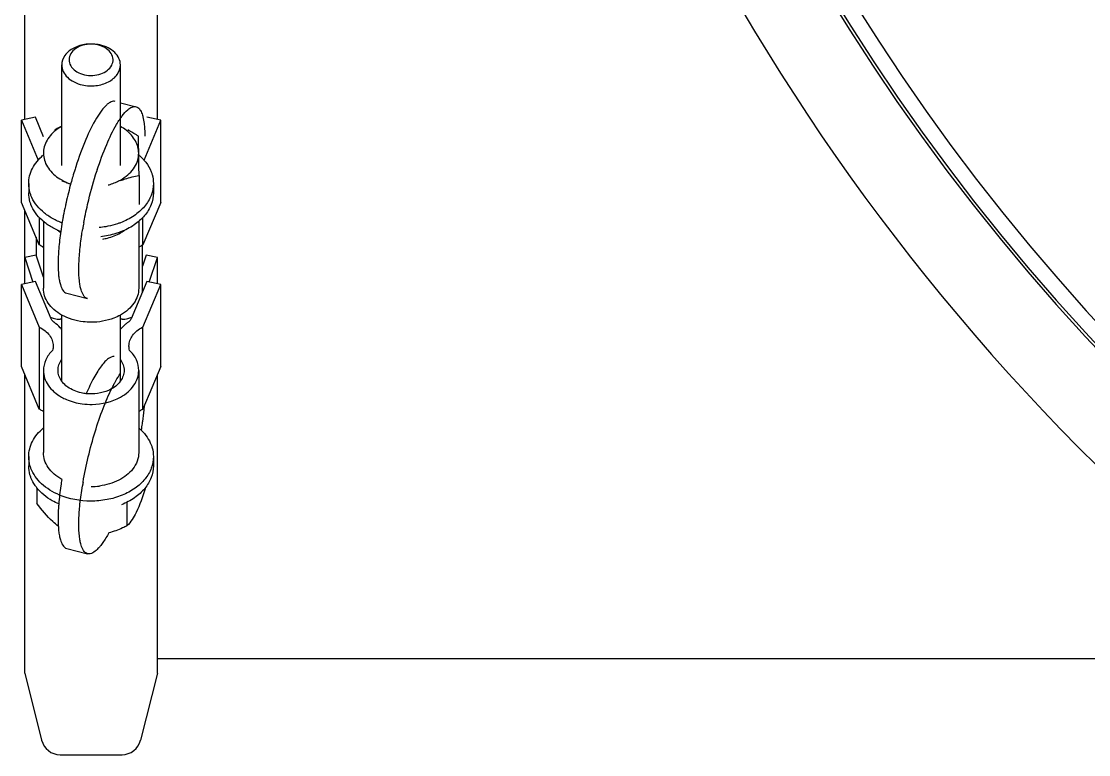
# Model space of a CAD drawing. Header units: millimetres. Extents: x 6781 to 13993, y -7973 to 4183.
# Drawn here: x 12088.3 to 12233.8, y 2823.8 to 2923.9 of the extents above; entities that cross this region are included whole.
import ezdxf

# ---------------------------------------------------------------- set-up
doc = ezdxf.new("R2010")
doc.units = ezdxf.units.MM
doc.header["$LTSCALE"] = 307.34
doc.layers.get('0').update_dxf_attribs({"linetype": 'CONTINUOUS'})
doc.layers.add('02___PRT_ALL_AXES', color=7, linetype='CONTINUOUS')

msp = doc.modelspace()

# ---------------------------------------------------------------- linework, layer by layer
at = {"color": 0, "linetype": 'Continuous', "lineweight": 25}
for p, q in [((12088.74459, 2910.50225), (12088.74459, 3306.92814)), ((12106.8472, 2910.50225), (12106.8472, 3306.92814)), ((12093.79589, 2904.24191), (12093.79589, 2917.9461)), ((12101.79589, 2904.24191), (12101.79589, 2917.9461)), ((12101.79589, 2912.7875), (12103.925, 2912.25069)), ((12090.20544, 2910.81502), (12088.28979, 2910.40487)), ((12091.32289, 2908.15674), (12090.20544, 2910.81502)), ((12107.302, 2910.40487), (12105.38634, 2910.81502)), ((12088.28979, 2899.19708), (12088.28979, 2910.40487)), ((12088.28979, 2910.40487), (12090.5819, 2904.95221)), ((12105.0156, 2904.9658), (12107.302, 2910.40487)), ((12107.302, 2899.19708), (12107.302, 2910.40487)), ((12104.34236, 2902.86978), (12104.34236, 2898.92244)), ((12090.72868, 2893.39525), (12088.28979, 2899.19708)), ((12107.302, 2899.19708), (12104.86311, 2893.39525)), ((12088.74459, 2888.08666), (12088.74459, 2898.11517)), ((12090.72868, 2897.15265), (12090.72868, 2893.39525)), ((12091.29589, 2896.59651), (12091.29589, 2887.47492)), ((12104.29589, 2896.6118), (12104.29589, 2887.47492)), ((12104.86311, 2893.39525), (12104.86311, 2897.13474)), ((12090.29589, 2894.4248), (12090.29589, 2891.9881)), ((12104.79589, 2886.99482), (12104.79589, 2893.39525)), ((12090.29589, 2891.9881), (12088.74459, 2891.69056)), ((12088.74459, 2891.69056), (12089.87529, 2888.28966)), ((12091.29589, 2888.98031), (12090.29589, 2891.9881)), ((12105.29589, 2891.9881), (12104.79589, 2890.48421)), ((12106.8472, 2891.69056), (12105.29589, 2891.9881)), ((12105.7165, 2888.28966), (12106.8472, 2891.69056)), ((12106.8472, 2888.08666), (12106.8472, 2891.69056)), ((12090.20544, 2888.39943), (12088.28979, 2887.98929)), ((12088.28979, 2876.7815), (12088.28979, 2887.98929)), ((12088.28979, 2887.98929), (12090.72868, 2882.18746)), ((12092.34192, 2883.31702), (12090.20544, 2888.39943)), ((12105.38634, 2888.39943), (12103.24987, 2883.31702)), ((12104.86311, 2882.18746), (12107.302, 2887.98929)), ((12107.302, 2887.98929), (12105.38634, 2888.39943)), ((12107.302, 2876.7815), (12107.302, 2887.98929)), ((12094.49545, 2886.78319), (12097.32411, 2886.07001)), ((12093.79589, 2883.25336), (12093.57476, 2883.25336)), ((12093.79589, 2874.81935), (12093.79589, 2883.83126)), ((12101.79589, 2874.81896), (12101.79589, 2883.83126)), ((12102.01703, 2883.25336), (12101.79589, 2883.25336)), ((12090.72868, 2882.18746), (12090.72868, 2870.97967)), ((12104.86311, 2870.97967), (12104.86311, 2882.18746)), ((12090.72868, 2870.97967), (12088.28979, 2876.7815)), ((12088.74459, 2834.94465), (12088.74459, 2875.69958)), ((12091.29589, 2876.26712), (12091.29589, 2865.05933)), ((12104.29589, 2876.26712), (12104.29589, 2865.05933)), ((12107.302, 2876.7815), (12104.86311, 2870.97967)), ((12106.8472, 2834.94465), (12106.8472, 2875.69958)), ((12090.41646, 2860.25253), (12090.41646, 2858.12008)), ((12105.17533, 2860.25888), (12105.17533, 2860.10854)), ((12102.6921, 2858.29789), (12102.6921, 2855.05055)), ((12094.4955, 2851.96898), (12097.32417, 2851.2558)), ((12106.8472, 2836.93639), (12237.45955, 2836.93639)), ((12088.74459, 2834.94465), (12091.05389, 2825.79981)), ((12106.8472, 2834.94465), (12104.53789, 2825.79981)), ((12093.57476, 2823.83639), (12102.01703, 2823.83639))]:
    msp.add_line(p, q, dxfattribs=at)
for centre, radius, start, end in [((12446.87405, 3077.83788), 301.6, 62.0342293, 226.0323241), ((12446.87405, 3077.83788), 290.49174, 78.2975741, 223.872725), ((12446.87405, 3077.83788), 290.1, 78.2730608, 223.7869135), ((12446.87405, 3077.83788), 288, 78.2382703, 223.363236), ((12097.85769, 2916.95075), 3.83103, 73.0125154, 77.4173445), ((12147.71333, 2887.57012), 51.63667, 161.8996438, 162.1051695), ((12145.35908, 2887.6409), 52.25506, 169.2975215, 169.659416), ((12146.62736, 2887.21146), 50.66909, 169.5439538, 170.4945666), ((12096.81533, 2900.47476), 6.22895, 234.357428, 239.3094551), ((12106.96895, 2889.16584), 4.72467, 116.4689342, 117.4323174), ((12093.57312, 2886.62748), 3.37412, 256.6255737, 270.0279067), ((12102.01867, 2886.62748), 3.37412, 269.9720933, 283.3744263), ((12089.34164, 2878.07571), 5.85204, 53.7727564, 54.4671339), ((12106.25015, 2878.07571), 5.85204, 125.5328661, 126.2272436), ((12106.96895, 2877.95805), 4.72467, 116.4689342, 117.4323174), ((12106.96895, 2866.75026), 4.72467, 116.4689342, 117.4323174), ((12145.17166, 2852.64584), 49.19226, 170.1952324, 170.8171299), ((12097.79754, 2869.46747), 9.04696, 269.9895681, 277.2939082), ((12093.57476, 2826.43639), 2.6, 194.1723377, 270), ((12102.01703, 2826.43639), 2.6, 270, 345.8276623)]:
    msp.add_arc(centre, radius, start, end, dxfattribs=at)
for points, knots in [([(12098.99107, 2920.67035), (12098.38764, 2920.80519), (12097.14824, 2920.86424), (12095.44805, 2920.37829), (12094.15876, 2919.38583), (12093.79588, 2918.39921), (12093.79592, 2917.9461)], [0, 0, 0, 0, 0.282301579, 0.554248593, 0.793124855, 1, 1, 1, 1]), ([(12098.69227, 2920.68978), (12097.94679, 2920.85635), (12096.75271, 2920.79306), (12095.48855, 2920.0988), (12094.87263, 2919.34707), (12094.72462, 2918.43512), (12095.10472, 2917.57695), (12095.87815, 2916.93079), (12096.54079, 2916.68355), (12096.89951, 2916.6034)], [0, 0, 0, 0, 0.28444012, 0.414939186, 0.529523417, 0.633778468, 0.741356806, 0.863130355, 1, 1, 1, 1]), ([(12096.89951, 2916.6034), (12097.62252, 2916.44184), (12098.77833, 2916.49467), (12100.02511, 2917.13896), (12100.65893, 2917.84163), (12100.87451, 2918.70774), (12100.59355, 2919.55945), (12099.91534, 2920.233), (12099.30933, 2920.51301), (12098.97698, 2920.61463)], [0, 0, 0, 0, 0.28609053, 0.418333257, 0.535105963, 0.640540722, 0.746923312, 0.865786963, 1, 1, 1, 1]), ([(12101.79587, 2917.9461), (12101.79584, 2918.24991), (12101.64601, 2918.88943), (12101.03107, 2919.70483), (12100.11374, 2920.33028), (12099.38114, 2920.58319), (12098.99107, 2920.67035)], [0, 0, 0, 0, 0.217184653, 0.452464119, 0.714269406, 1, 1, 1, 1]), ([(12093.79592, 2917.9461), (12093.79594, 2917.64229), (12093.94577, 2917.00277), (12094.56072, 2916.18737), (12095.47804, 2915.56192), (12096.21064, 2915.30901), (12096.60072, 2915.22185)], [0, 0, 0, 0, 0.217184653, 0.452464119, 0.714269406, 1, 1, 1, 1]), ([(12096.60072, 2915.22185), (12097.20415, 2915.08701), (12098.44354, 2915.02796), (12100.14374, 2915.51391), (12101.43303, 2916.50637), (12101.79591, 2917.49299), (12101.79587, 2917.9461)], [0, 0, 0, 0, 0.282301579, 0.554248593, 0.793124855, 1, 1, 1, 1]), ([(12101.09631, 2912.96387), (12101.0114, 2912.98527), (12100.82284, 2912.99706), (12100.5316, 2912.91884), (12100.22754, 2912.75316), (12099.76944, 2912.39099), (12099.17932, 2911.70818), (12098.7602, 2911.07001), (12098.54027, 2910.70334)], [0, 0, 0, 0, 0.073329283, 0.154553139, 0.24944121, 0.361388609, 0.641957839, 1, 1, 1, 1]), ([(12102.79907, 2911.83052), (12102.9778, 2911.98393), (12103.3166, 2912.23179), (12103.75382, 2912.29383), (12103.92497, 2912.25068)], [0, 0, 0, 0, 0.571631984, 1, 1, 1, 1]), ([(12103.92497, 2912.25068), (12104.02032, 2912.22665), (12104.27196, 2912.10286), (12104.58981, 2911.695), (12104.73578, 2911.31632), (12104.80292, 2911.09709)], [0, 0, 0, 0, 0.195981178, 0.543049668, 1, 1, 1, 1]), ([(12098.54027, 2910.70334), (12097.98232, 2909.77315), (12096.94278, 2907.5868), (12096.12058, 2905.31764), (12095.71527, 2904.05406)], [0, 0, 0, 0, 0.449768297, 1, 1, 1, 1]), ([(12101.28009, 2909.84012), (12101.32307, 2909.91364), (12101.48861, 2910.19164), (12101.66332, 2910.46426), (12101.79858, 2910.66057)], [0, 0, 0, 0, 0.263202552, 1, 1, 1, 1]), ([(12101.79858, 2910.66057), (12101.88211, 2910.7818), (12102.18252, 2911.19803), (12102.5209, 2911.59176), (12102.79907, 2911.83052)], [0, 0, 0, 0, 0.286537969, 1, 1, 1, 1]), ([(12104.80292, 2911.09709), (12104.8282, 2911.01456), (12104.92978, 2910.64318), (12104.99285, 2910.26213), (12105.02905, 2909.96581)], [0, 0, 0, 0, 0.224300477, 1, 1, 1, 1]), ([(12093.79359, 2909.54994), (12093.70164, 2909.49862), (12093.34827, 2909.29031), (12093.01481, 2909.04758), (12092.78423, 2908.8481)], [0, 0, 0, 0, 0.256699593, 1, 1, 1, 1]), ([(12093.79581, 2909.57672), (12093.71174, 2909.5363), (12093.37416, 2909.37045), (12093.042, 2909.19361), (12092.79516, 2909.0555)], [0, 0, 0, 0, 0.247992298, 1, 1, 1, 1]), ([(12098.63196, 2903.61272), (12099.01582, 2904.7871), (12099.79334, 2906.90948), (12100.7637, 2908.95696), (12101.28009, 2909.84012)], [0, 0, 0, 0, 0.547036858, 1, 1, 1, 1]), ([(12102.80682, 2908.84873), (12102.73158, 2908.91381), (12102.41537, 2909.17245), (12102.07174, 2909.39703), (12101.8021, 2909.54776)], [0, 0, 0, 0, 0.243593482, 1, 1, 1, 1]), ([(12104.24841, 2908.22582), (12104.12904, 2908.30126), (12103.65196, 2908.59829), (12103.16587, 2908.88105), (12102.79593, 2909.08155)], [0, 0, 0, 0, 0.251271428, 1, 1, 1, 1]), ([(12105.02905, 2909.96581), (12105.04494, 2909.83572), (12105.10321, 2909.26379), (12105.12154, 2908.6883), (12105.12154, 2908.24459)], [0, 0, 0, 0, 0.228027482, 1, 1, 1, 1]), ([(12092.78423, 2908.8481), (12092.51899, 2908.61862), (12092.04622, 2908.12232), (12091.53907, 2907.25793), (12091.28307, 2906.33112), (12091.29459, 2905.3836), (12091.57311, 2904.46046), (12092.29737, 2903.28259), (12093.15557, 2902.60216), (12093.78968, 2902.24769)], [0, 0, 0, 0, 0.131304679, 0.254325705, 0.371549911, 0.486794841, 0.60438031, 0.72803547, 1, 1, 1, 1]), ([(12104.28596, 2905.68747), (12104.30398, 2905.97088), (12104.2653, 2906.55211), (12103.88263, 2907.70058), (12103.28007, 2908.43944), (12102.80682, 2908.84873)], [0, 0, 0, 0, 0.236576555, 0.478769701, 1, 1, 1, 1]), ([(12104.34236, 2902.86978), (12104.33497, 2903.41031), (12104.30962, 2905.19574), (12104.27888, 2906.98114), (12104.24841, 2908.22582)], [0, 0, 0, 0, 0.302735942, 1, 1, 1, 1]), ([(12101.7982, 2902.24551), (12102.15301, 2902.44353), (12102.80547, 2902.88944), (12103.59178, 2903.72408), (12104.11364, 2904.66812), (12104.26464, 2905.35214), (12104.28596, 2905.68747)], [0, 0, 0, 0, 0.275920775, 0.532493422, 0.771834928, 1, 1, 1, 1]), ([(12095.71527, 2904.05406), (12095.67941, 2903.94224), (12095.53622, 2903.49061), (12095.39904, 2903.03707), (12095.29913, 2902.69502)], [0, 0, 0, 0, 0.247870707, 1, 1, 1, 1]), ([(12097.16837, 2898.22872), (12097.26551, 2898.67032), (12097.67304, 2900.42208), (12098.16103, 2902.15534), (12098.57473, 2903.43656)], [0, 0, 0, 0, 0.251404878, 1, 1, 1, 1]), ([(12093.78968, 2902.24769), (12093.88583, 2902.19394), (12094.28415, 2901.98403), (12094.70249, 2901.81263), (12095.02472, 2901.70417)], [0, 0, 0, 0, 0.244701159, 1, 1, 1, 1]), ([(12093.79539, 2902.15157), (12093.89771, 2902.11742), (12094.31111, 2901.97443), (12094.71811, 2901.81304), (12095.02049, 2901.68205)], [0, 0, 0, 0, 0.246612919, 1, 1, 1, 1]), ([(12095.29913, 2902.69502), (12095.21428, 2902.40451), (12094.88294, 2901.23472), (12094.58864, 2900.05443), (12094.38889, 2899.1634)], [0, 0, 0, 0, 0.24892877, 1, 1, 1, 1]), ([(12100.13884, 2901.57322), (12100.22294, 2901.59643), (12100.55341, 2901.69329), (12100.87773, 2901.81135), (12101.11444, 2901.91172)], [0, 0, 0, 0, 0.253352692, 1, 1, 1, 1]), ([(12101.11444, 2901.91172), (12101.17356, 2901.93679), (12101.40582, 2902.03887), (12101.63275, 2902.15317), (12101.7982, 2902.24551)], [0, 0, 0, 0, 0.253127327, 1, 1, 1, 1]), ([(12101.79609, 2902.17737), (12102.00945, 2902.25571), (12102.84272, 2902.53998), (12103.70079, 2902.74864), (12104.34236, 2902.86978)], [0, 0, 0, 0, 0.258225643, 1, 1, 1, 1]), ([(12094.38889, 2899.1634), (12094.35476, 2899.01112), (12094.22187, 2898.40663), (12094.09896, 2897.79995), (12094.01301, 2897.34514)], [0, 0, 0, 0, 0.252149201, 1, 1, 1, 1]), ([(12096.79966, 2896.40695), (12096.82746, 2896.55765), (12096.94255, 2897.16646), (12097.06819, 2897.77327), (12097.16837, 2898.22872)], [0, 0, 0, 0, 0.247339835, 1, 1, 1, 1]), ([(12093.95274, 2897.02064), (12093.92495, 2896.86832), (12093.81843, 2896.26925), (12093.72275, 2895.66825), (12093.65824, 2895.21923)], [0, 0, 0, 0, 0.254462839, 1, 1, 1, 1]), ([(12093.65824, 2895.21923), (12093.54581, 2894.43671), (12093.37319, 2892.96357), (12093.29891, 2891.48114), (12093.29891, 2890.7893)], [0, 0, 0, 0, 0.533292561, 1, 1, 1, 1]), ([(12096.12758, 2890.07611), (12096.12758, 2890.76851), (12096.20197, 2892.25216), (12096.37484, 2893.72651), (12096.48743, 2894.50969)], [0, 0, 0, 0, 0.466692432, 1, 1, 1, 1]), ([(12096.48743, 2894.50969), (12096.50011, 2894.59786), (12096.55251, 2894.95478), (12096.60912, 2895.31108), (12096.65396, 2895.57901)], [0, 0, 0, 0, 0.246947555, 1, 1, 1, 1]), ([(12099.3855, 2894.18475), (12099.60318, 2894.22393), (12100.43969, 2894.40751), (12101.25011, 2894.72108), (12101.80456, 2895.03111)], [0, 0, 0, 0, 0.258254358, 1, 1, 1, 1]), ([(12101.80456, 2895.03111), (12101.85787, 2895.06092), (12102.06639, 2895.18129), (12102.26825, 2895.31326), (12102.41403, 2895.4183)], [0, 0, 0, 0, 0.253689751, 1, 1, 1, 1]), ([(12091.29748, 2893.05842), (12091.25316, 2893.08946), (12091.07009, 2893.21236), (12090.8776, 2893.3211), (12090.72868, 2893.39525)], [0, 0, 0, 0, 0.245417321, 1, 1, 1, 1]), ([(12104.79229, 2893.35925), (12104.74854, 2893.33654), (12104.57777, 2893.24445), (12104.41283, 2893.14144), (12104.29431, 2893.05842)], [0, 0, 0, 0, 0.254112128, 1, 1, 1, 1]), ([(12093.29891, 2890.7893), (12093.29891, 2890.25622), (12093.32573, 2889.50183), (12093.46129, 2888.55298), (12093.65573, 2887.69424), (12094.01769, 2886.90364), (12094.49547, 2886.7832)], [0, 0, 0, 0, 0.369642327, 0.524381304, 0.658332321, 1, 1, 1, 1]), ([(12097.32414, 2886.07002), (12096.84635, 2886.19045), (12096.4844, 2886.98105), (12096.28995, 2887.83979), (12096.1544, 2888.78865), (12096.12758, 2889.54303), (12096.12758, 2890.07611)], [0, 0, 0, 0, 0.341666637, 0.475617548, 0.630356799, 1, 1, 1, 1]), ([(12093.78719, 2883.82334), (12093.41489, 2884.03152), (12092.73307, 2884.50264), (12091.92524, 2885.39187), (12091.41401, 2886.39905), (12091.29589, 2887.12319), (12091.29589, 2887.47492)], [0, 0, 0, 0, 0.276774792, 0.533132281, 0.771778093, 1, 1, 1, 1]), ([(12104.29589, 2887.47492), (12104.29589, 2887.12319), (12104.17778, 2886.39905), (12103.66655, 2885.39187), (12102.85872, 2884.50264), (12102.1769, 2884.03152), (12101.8046, 2883.82334)], [0, 0, 0, 0, 0.228221907, 0.466867719, 0.723225208, 1, 1, 1, 1]), ([(12092.74266, 2882.838), (12092.69712, 2882.87052), (12092.53372, 2883.00155), (12092.40146, 2883.17537), (12092.34192, 2883.31702)], [0, 0, 0, 0, 0.266993852, 1, 1, 1, 1]), ([(12097.79589, 2882.83609), (12097.43693, 2882.83609), (12096.05536, 2882.91713), (12094.682, 2883.32299), (12093.78719, 2883.82334)], [0, 0, 0, 0, 0.259336123, 1, 1, 1, 1]), ([(12101.8046, 2883.82334), (12101.51493, 2883.66136), (12100.2569, 2883.07571), (12098.84861, 2882.83609), (12097.79589, 2882.83609)], [0, 0, 0, 0, 0.239694088, 1, 1, 1, 1]), ([(12103.24987, 2883.31702), (12103.23067, 2883.27133), (12103.13368, 2883.08454), (12102.97947, 2882.93109), (12102.84912, 2882.838)], [0, 0, 0, 0, 0.236306207, 1, 1, 1, 1]), ([(12090.72868, 2882.18746), (12091.00928, 2882.04774), (12091.52485, 2881.72498), (12092.14108, 2881.09706), (12092.53405, 2880.37324), (12092.62544, 2879.84716), (12092.62544, 2879.59245)], [0, 0, 0, 0, 0.278595853, 0.53571258, 0.773623935, 1, 1, 1, 1]), ([(12093.80868, 2881.83142), (12093.73919, 2881.92021), (12093.43806, 2882.27638), (12093.08518, 2882.58759), (12092.80013, 2882.79643)], [0, 0, 0, 0, 0.241888402, 1, 1, 1, 1]), ([(12102.79166, 2882.79643), (12102.6944, 2882.72517), (12102.32711, 2882.43823), (12101.99606, 2882.10351), (12101.78311, 2881.83142)], [0, 0, 0, 0, 0.25869429, 1, 1, 1, 1]), ([(12102.96635, 2879.59245), (12102.96635, 2879.84191), (12103.05381, 2880.35658), (12103.43081, 2881.06747), (12104.02363, 2881.68816), (12104.52118, 2882.01073), (12104.79229, 2882.15146)], [0, 0, 0, 0, 0.227021128, 0.465179795, 0.722017035, 1, 1, 1, 1]), ([(12092.54821, 2879.00446), (12092.16728, 2878.63252), (12091.53653, 2877.79271), (12091.29589, 2876.75883), (12091.29589, 2876.26712)], [0, 0, 0, 0, 0.519865397, 1, 1, 1, 1]), ([(12104.29589, 2876.26712), (12104.29589, 2876.75883), (12104.05526, 2877.79271), (12103.4245, 2878.63252), (12103.04358, 2879.00446)], [0, 0, 0, 0, 0.480134603, 1, 1, 1, 1]), ([(12093.29589, 2876.26712), (12093.29589, 2876.5222), (12093.38587, 2877.04833), (12093.63657, 2877.517), (12093.79297, 2877.73432)], [0, 0, 0, 0, 0.487876565, 1, 1, 1, 1]), ([(12100.96842, 2878.17023), (12100.67945, 2878.19141), (12100.1904, 2877.9455), (12099.65233, 2877.44381), (12099.16962, 2876.86142), (12098.6727, 2876.12657), (12097.95226, 2874.8825), (12097.46649, 2873.84891), (12097.15061, 2873.11448)], [0, 0, 0, 0, 0.132842889, 0.226658434, 0.341462468, 0.477344541, 0.6334555, 1, 1, 1, 1]), ([(12101.79882, 2877.73432), (12101.95522, 2877.517), (12102.20592, 2877.04833), (12102.29589, 2876.5222), (12102.29589, 2876.26712)], [0, 0, 0, 0, 0.512123435, 1, 1, 1, 1]), ([(12091.29589, 2876.26712), (12091.29589, 2875.91543), (12091.41399, 2875.19136), (12091.92513, 2874.18425), (12092.73284, 2873.29506), (12093.41457, 2872.82393), (12093.78683, 2872.61574)], [0, 0, 0, 0, 0.2282216, 0.466867955, 0.723223123, 1, 1, 1, 1]), ([(12093.78255, 2874.81452), (12093.62928, 2875.03021), (12093.38381, 2875.49469), (12093.29589, 2876.01481), (12093.29589, 2876.26712)], [0, 0, 0, 0, 0.511890288, 1, 1, 1, 1]), ([(12100.96652, 2874.46613), (12101.03517, 2874.5938), (12101.29484, 2875.0642), (12101.57594, 2875.52326), (12101.79858, 2875.84639)], [0, 0, 0, 0, 0.269753065, 1, 1, 1, 1]), ([(12101.80456, 2872.61552), (12102.17687, 2872.8237), (12102.8587, 2873.29483), (12103.66654, 2874.18406), (12104.17778, 2875.19125), (12104.29589, 2875.91539), (12104.29589, 2876.26712)], [0, 0, 0, 0, 0.276776429, 0.533131415, 0.771777468, 1, 1, 1, 1]), ([(12102.29589, 2876.26712), (12102.29589, 2876.01476), (12102.20794, 2875.4945), (12101.96235, 2875.02994), (12101.80902, 2874.81421)], [0, 0, 0, 0, 0.488102033, 1, 1, 1, 1]), ([(12094.61332, 2873.99669), (12094.53069, 2874.05569), (12094.22213, 2874.29346), (12093.94939, 2874.57972), (12093.78255, 2874.81452)], [0, 0, 0, 0, 0.260627836, 1, 1, 1, 1]), ([(12100.62077, 2873.79506), (12100.64938, 2873.8529), (12100.76183, 2874.07802), (12100.8779, 2874.30133), (12100.96652, 2874.46613)], [0, 0, 0, 0, 0.256424115, 1, 1, 1, 1]), ([(12101.80902, 2874.81421), (12101.75478, 2874.73789), (12101.51436, 2874.43103), (12101.21934, 2874.16868), (12100.97859, 2873.99678)], [0, 0, 0, 0, 0.240416389, 1, 1, 1, 1]), ([(12097.15065, 2873.08882), (12096.91446, 2873.11324), (12096.02284, 2873.25694), (12095.1555, 2873.60962), (12094.61332, 2873.99669)], [0, 0, 0, 0, 0.262776333, 1, 1, 1, 1]), ([(12096.69791, 2861.02287), (12096.89734, 2862.17709), (12097.37862, 2864.48677), (12098.29296, 2867.84678), (12099.35676, 2870.96738), (12100.18358, 2872.9111), (12100.62077, 2873.79506)], [0, 0, 0, 0, 0.262261719, 0.527836157, 0.77919501, 1, 1, 1, 1]), ([(12100.97859, 2873.99678), (12100.72368, 2873.81478), (12099.55744, 2873.16622), (12098.15948, 2872.98454), (12097.15065, 2873.08882)], [0, 0, 0, 0, 0.235954301, 1, 1, 1, 1]), ([(12093.78683, 2872.61574), (12093.99403, 2872.49987), (12094.87953, 2872.06477), (12095.84897, 2871.80867), (12096.59036, 2871.70879)], [0, 0, 0, 0, 0.240890818, 1, 1, 1, 1]), ([(12096.59036, 2871.70879), (12097.04568, 2871.64745), (12098.82297, 2871.54538), (12100.65165, 2871.97087), (12101.80456, 2872.61552)], [0, 0, 0, 0, 0.258057384, 1, 1, 1, 1]), ([(12105.03208, 2871.37362), (12105.01858, 2871.20606), (12104.95699, 2870.50994), (12104.87475, 2869.8157), (12104.80276, 2869.28989)], [0, 0, 0, 0, 0.240549753, 1, 1, 1, 1]), ([(12091.29748, 2870.64284), (12091.25316, 2870.67388), (12091.07009, 2870.79678), (12090.8776, 2870.90552), (12090.72868, 2870.97967)], [0, 0, 0, 0, 0.245417321, 1, 1, 1, 1]), ([(12104.79229, 2870.94367), (12104.74854, 2870.92095), (12104.57777, 2870.82886), (12104.41283, 2870.72586), (12104.29431, 2870.64284)], [0, 0, 0, 0, 0.254112128, 1, 1, 1, 1]), ([(12104.80276, 2869.28989), (12104.7894, 2869.19227), (12104.73381, 2868.79628), (12104.67291, 2868.40103), (12104.62425, 2868.10364)], [0, 0, 0, 0, 0.246400134, 1, 1, 1, 1]), ([(12093.81256, 2861.39364), (12093.43681, 2861.60161), (12092.74846, 2862.07309), (12091.93225, 2862.96527), (12091.41538, 2863.97734), (12091.29589, 2864.70567), (12091.29589, 2865.05933)], [0, 0, 0, 0, 0.276941967, 0.533366682, 0.771944329, 1, 1, 1, 1]), ([(12104.29589, 2865.05933), (12104.29589, 2864.66778), (12104.14813, 2863.85734), (12103.74053, 2863.14632), (12103.48782, 2862.8193)], [0, 0, 0, 0, 0.486492702, 1, 1, 1, 1]), ([(12103.48782, 2862.8193), (12102.99032, 2862.17549), (12101.55656, 2861.09135), (12099.85753, 2860.61066), (12098.94614, 2860.49372)], [0, 0, 0, 0, 0.469628819, 1, 1, 1, 1]), ([(12093.81109, 2861.39228), (12093.7629, 2861.10118), (12093.58933, 2859.98992), (12093.45642, 2858.87197), (12093.38943, 2858.04499)], [0, 0, 0, 0, 0.262335556, 1, 1, 1, 1]), ([(12096.21317, 2857.27019), (12096.23339, 2857.52592), (12096.33184, 2858.60513), (12096.47788, 2859.67975), (12096.60984, 2860.49624)], [0, 0, 0, 0, 0.236733296, 1, 1, 1, 1]), ([(12105.17533, 2860.10854), (12104.82048, 2859.0099), (12104.21273, 2857.22321), (12103.21814, 2855.56483), (12102.6921, 2855.05055)], [0, 0, 0, 0, 0.610800083, 1, 1, 1, 1]), ([(12093.33262, 2855.02275), (12093.06882, 2855.21058), (12091.96555, 2856.11349), (12091.06472, 2857.23379), (12090.41646, 2858.12008)], [0, 0, 0, 0, 0.227751581, 1, 1, 1, 1]), ([(12093.38943, 2858.04499), (12093.37466, 2857.86264), (12093.32479, 2857.17373), (12093.29898, 2856.48286), (12093.29898, 2855.97508)], [0, 0, 0, 0, 0.2648624, 1, 1, 1, 1]), ([(12096.12765, 2855.2619), (12096.12765, 2855.41934), (12096.13564, 2856.08947), (12096.17276, 2856.75909), (12096.21317, 2857.27019)], [0, 0, 0, 0, 0.234934047, 1, 1, 1, 1]), ([(12093.29898, 2855.97508), (12093.29898, 2855.442), (12093.3258, 2854.68762), (12093.46135, 2853.73876), (12093.65579, 2852.88003), (12094.01774, 2852.08943), (12094.49552, 2851.96899)], [0, 0, 0, 0, 0.369643259, 0.524382532, 0.658333705, 1, 1, 1, 1]), ([(12097.32419, 2851.25581), (12096.84641, 2851.37624), (12096.48446, 2852.16685), (12096.29002, 2853.02558), (12096.15447, 2853.97444), (12096.12765, 2854.72882), (12096.12765, 2855.2619)], [0, 0, 0, 0, 0.341665253, 0.47561632, 0.630355868, 1, 1, 1, 1]), ([(12100.21025, 2854.09285), (12099.96296, 2853.64142), (12099.59001, 2853.01496), (12099.03405, 2852.27516), (12098.46669, 2851.63556), (12097.78912, 2851.13862), (12097.32419, 2851.25581)], [0, 0, 0, 0, 0.368610842, 0.522943418, 0.656638072, 1, 1, 1, 1]), ([(12102.6921, 2855.05055), (12102.49499, 2854.95374), (12101.69336, 2854.57663), (12100.85825, 2854.26556), (12100.21438, 2854.09333)], [0, 0, 0, 0, 0.247829935, 1, 1, 1, 1])]:
    msp.add_open_spline(points, degree=3, knots=knots, dxfattribs=at)
for points in [[(12092.22223, 2883.54165), (12092.40477, 2883.45721), (12092.59702, 2883.39165), (12092.79264, 2883.34487)], [(12102.79915, 2883.34487), (12102.99477, 2883.39165), (12103.18701, 2883.45721), (12103.36956, 2883.54165)], [(12092.62544, 2879.59245), (12092.62544, 2879.39477), (12092.59885, 2879.19554), (12092.54821, 2879.00446)], [(12103.04358, 2879.00446), (12102.99294, 2879.19554), (12102.96635, 2879.39477), (12102.96635, 2879.59245)]]:
    msp.add_open_spline(points, degree=3, dxfattribs=at)
at = {"layer": '02___PRT_ALL_AXES', "color": 0, "linetype": 'Continuous', "lineweight": 25}
for p, q in [((12089.29589, 2901.76422), (12089.29589, 2900.50335)), ((12106.29589, 2901.76548), (12106.29589, 2900.5046)), ((12098.92674, 2895.75547), (12098.92194, 2895.75478)), ((12098.92727, 2895.75267), (12098.92242, 2895.75221)), ((12089.29589, 2864.49894), (12089.29589, 2863.23807)), ((12106.29589, 2864.49894), (12106.29589, 2863.23807))]:
    msp.add_line(p, q, dxfattribs=at)
for centre, radius, start, end in [((12100.19764, 2900.76662), 6.39156, 42.2781622, 43.7936275), ((12097.36918, 2905.79998), 10.04469, 249.1064057, 249.4521777), ((12099.81197, 2863.10994), 6.9407, 46.0152045, 49.7456091)]:
    msp.add_arc(centre, radius, start, end, dxfattribs=at)
for points, knots in [([(12089.29589, 2901.76399), (12089.29582, 2902.11325), (12089.38309, 2902.82432), (12089.90583, 2904.21882), (12090.6532, 2905.11762), (12091.23575, 2905.62223)], [0, 0, 0, 0, 0.236179322, 0.478811149, 1, 1, 1, 1]), ([(12104.30096, 2905.66946), (12104.34604, 2905.63121), (12104.52218, 2905.47795), (12104.69065, 2905.31584), (12104.81131, 2905.18998)], [0, 0, 0, 0, 0.253238904, 1, 1, 1, 1]), ([(12104.92668, 2905.06642), (12105.04311, 2904.93835), (12105.47104, 2904.42728), (12105.81108, 2903.83993), (12105.98918, 2903.37971)], [0, 0, 0, 0, 0.259663767, 1, 1, 1, 1]), ([(12105.98918, 2903.37971), (12106.03956, 2903.24951), (12106.21547, 2902.72883), (12106.29581, 2902.17548), (12106.29589, 2901.76571)], [0, 0, 0, 0, 0.254118012, 1, 1, 1, 1]), ([(12089.60261, 2900.14999), (12089.55223, 2900.28019), (12089.37632, 2900.80087), (12089.29597, 2901.35422), (12089.29589, 2901.76399)], [0, 0, 0, 0, 0.254118012, 1, 1, 1, 1]), ([(12089.60261, 2898.88912), (12089.55223, 2899.01932), (12089.37632, 2899.53999), (12089.29597, 2900.09335), (12089.29589, 2900.50312)], [0, 0, 0, 0, 0.254118012, 1, 1, 1, 1]), ([(12106.29589, 2901.76571), (12106.296, 2901.21688), (12106.0717, 2900.07508), (12105.1216, 2898.54445), (12103.65787, 2897.27129), (12102.45545, 2896.66421), (12101.80599, 2896.41622)], [0, 0, 0, 0, 0.222594171, 0.459185718, 0.718039988, 1, 1, 1, 1]), ([(12106.29589, 2900.50483), (12106.296, 2899.956), (12106.0717, 2898.81421), (12105.1216, 2897.28357), (12103.65787, 2896.01041), (12102.45545, 2895.40334), (12101.80599, 2895.15534)], [0, 0, 0, 0, 0.222594171, 0.459185718, 0.718039988, 1, 1, 1, 1]), ([(12093.78691, 2896.41579), (12093.29432, 2896.60383), (12092.36458, 2897.04499), (12091.14973, 2897.91715), (12090.19951, 2898.95059), (12089.75922, 2899.74529), (12089.60261, 2900.14999)], [0, 0, 0, 0, 0.274539565, 0.532872259, 0.77404441, 1, 1, 1, 1]), ([(12093.64999, 2895.20834), (12093.17337, 2895.39839), (12092.27441, 2895.84011), (12091.10094, 2896.70255), (12090.18255, 2897.7173), (12089.75558, 2898.49381), (12089.60261, 2898.88912)], [0, 0, 0, 0, 0.274135868, 0.532241081, 0.773541247, 1, 1, 1, 1]), ([(12101.80599, 2896.41622), (12101.66956, 2896.36412), (12101.11096, 2896.16468), (12100.53543, 2896.01322), (12100.09717, 2895.92525)], [0, 0, 0, 0, 0.246246516, 1, 1, 1, 1]), ([(12100.09717, 2895.92525), (12100.00104, 2895.90595), (12099.61347, 2895.83342), (12099.22216, 2895.78094), (12098.92727, 2895.75267)], [0, 0, 0, 0, 0.248660108, 1, 1, 1, 1]), ([(12101.80599, 2895.15534), (12101.59405, 2895.07441), (12100.71786, 2894.77346), (12099.80289, 2894.58803), (12099.108, 2894.51053)], [0, 0, 0, 0, 0.244979563, 1, 1, 1, 1]), ([(12089.29589, 2864.49871), (12089.29587, 2864.85246), (12089.38558, 2865.573), (12089.9224, 2866.98498), (12090.68846, 2867.89117), (12091.28431, 2868.39801)], [0, 0, 0, 0, 0.235887216, 0.478381127, 1, 1, 1, 1]), ([(12104.63206, 2868.10394), (12104.93107, 2867.81515), (12105.46203, 2867.19815), (12105.84791, 2866.47899), (12105.98941, 2866.11319)], [0, 0, 0, 0, 0.514535746, 1, 1, 1, 1]), ([(12105.98941, 2866.11319), (12106.03978, 2865.98299), (12106.21561, 2865.4623), (12106.29587, 2864.90894), (12106.29589, 2864.49917)], [0, 0, 0, 0, 0.254115817, 1, 1, 1, 1]), ([(12089.60238, 2862.88469), (12089.55201, 2863.01489), (12089.37618, 2863.53559), (12089.29591, 2864.08895), (12089.29589, 2864.49871)], [0, 0, 0, 0, 0.254115817, 1, 1, 1, 1]), ([(12106.29589, 2864.49917), (12106.29592, 2863.96563), (12106.08454, 2862.85767), (12105.18612, 2861.36217), (12103.79465, 2860.10394), (12102.01323, 2859.15298), (12099.95664, 2858.56152), (12097.06063, 2858.30031), (12094.84062, 2858.70539), (12093.5069, 2859.26167)], [0, 0, 0, 0, 0.10094596, 0.207931097, 0.324632606, 0.451617392, 0.58685319, 0.72659349, 1, 1, 1, 1]), ([(12089.60238, 2861.62381), (12089.55201, 2861.75402), (12089.37618, 2862.27471), (12089.29591, 2862.82807), (12089.29589, 2863.23784)], [0, 0, 0, 0, 0.254115817, 1, 1, 1, 1]), ([(12093.5069, 2859.26167), (12093.047, 2859.45349), (12092.18019, 2859.89523), (12091.04981, 2860.74692), (12090.16454, 2861.74179), (12089.75148, 2862.49924), (12089.60238, 2862.88469)], [0, 0, 0, 0, 0.273694544, 0.531561348, 0.773003633, 1, 1, 1, 1]), ([(12106.29589, 2863.2383), (12106.29592, 2862.69864), (12106.07939, 2861.5772), (12105.16029, 2860.06757), (12103.74047, 2858.80338), (12102.57096, 2858.19303), (12101.93853, 2857.94113)], [0, 0, 0, 0, 0.223147343, 0.459917618, 0.718503798, 1, 1, 1, 1]), ([(12090.40143, 2860.24646), (12090.31626, 2860.35368), (12089.99989, 2860.78132), (12089.74487, 2861.25544), (12089.60238, 2861.62381)], [0, 0, 0, 0, 0.257436957, 1, 1, 1, 1]), ([(12093.39033, 2858.05031), (12093.0866, 2858.18167), (12091.9731, 2858.73196), (12090.96872, 2859.53229), (12090.40143, 2860.24646)], [0, 0, 0, 0, 0.266233863, 1, 1, 1, 1])]:
    msp.add_open_spline(points, degree=3, knots=knots, dxfattribs=at)

doc.saveas('drawing.dxf')
